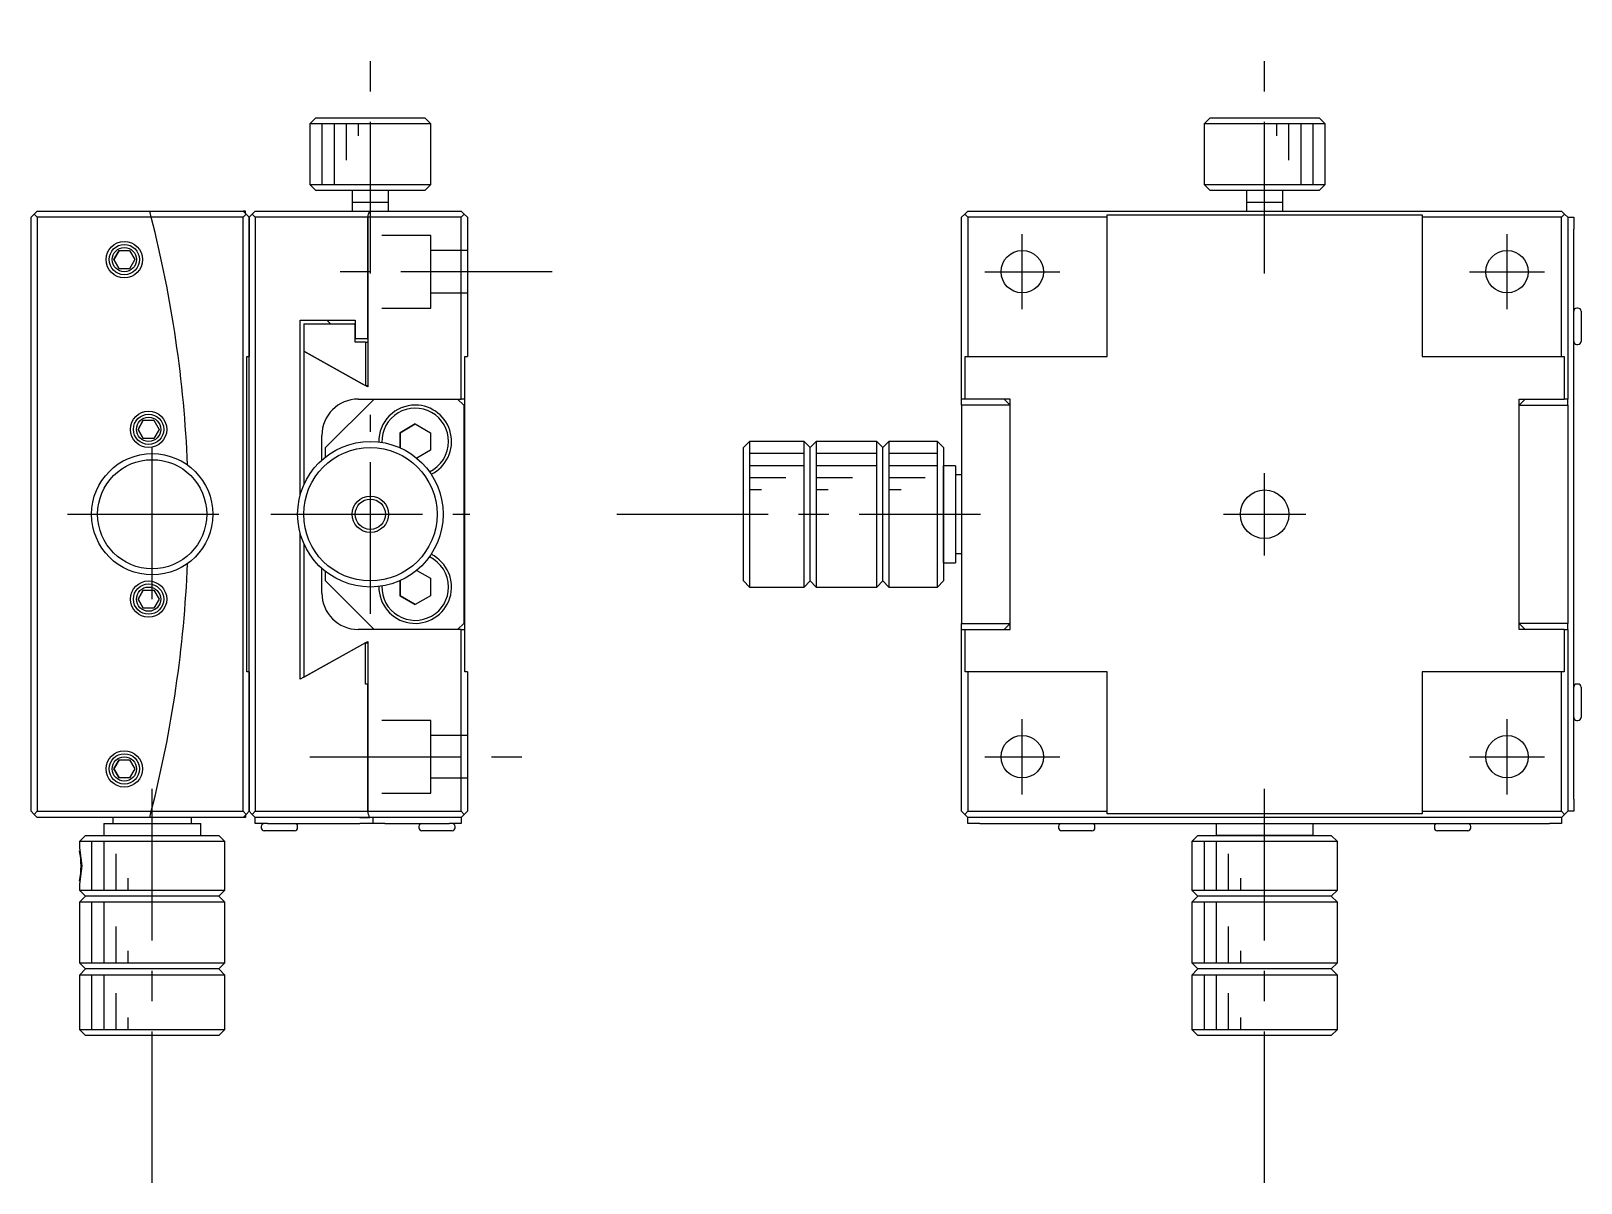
# Model space of a CAD drawing. Extents: x 88 to 370, y 0 to 220.
# Drawn here: x 242.6 to 370.4, y 76 to 171 of the extents above; entities that cross this region are included whole.
import ezdxf

# ---------------------------------------------------------------- set-up
doc = ezdxf.new("R2010")
doc.units = 0
doc.header["$LTSCALE"] = 10
doc.linetypes.add('CENTER', pattern=[2, 1.25, -0.25, 0.25, -0.25])
doc.linetypes.add('DASHED', pattern=[3.5, 2, -1.5])
doc.layers.get('0').update_dxf_attribs({"linetype": 'CONTINUOUS'})
doc.layers.add('CENTER', color=1, linetype='CENTER')

msp = doc.modelspace()

# ---------------------------------------------------------------- linework, layer by layer
at = {"color": 7, "linetype": 'CONTINUOUS'}
for p, q in [((266.059966, 163.822303), (265.559966, 163.322303)), ((266.059966, 163.822303), (275.059966, 163.822303)), ((266.059966, 163.822303), (275.059966, 163.822303)), ((275.559966, 163.322303), (275.059966, 163.822303)), ((339.843248, 163.822303), (339.343248, 163.322303)), ((339.843248, 163.822303), (344.343248, 163.822303)), ((344.343248, 163.822303), (348.843248, 163.822303)), ((349.343248, 163.322303), (348.843248, 163.822303)), ((265.559966, 163.322303), (265.559966, 158.322303)), ((275.559966, 163.322303), (265.559966, 163.322303)), ((275.559966, 158.322303), (275.559966, 163.322303)), ((344.343248, 163.322303), (339.343248, 163.322303)), ((339.343248, 163.322303), (339.343248, 158.322303)), ((349.343248, 163.322303), (344.343248, 163.322303)), ((349.343248, 158.322303), (349.343248, 163.322303)), ((265.559966, 158.322303), (266.059966, 157.822303)), ((265.559966, 158.322303), (275.559966, 158.322303)), ((275.059966, 157.822303), (266.059966, 157.822303)), ((269.059966, 157.822303), (269.059966, 156.822303)), ((272.059966, 156.822303), (272.059966, 157.822303)), ((275.059966, 157.822303), (275.559966, 158.322303)), ((339.343248, 158.322303), (349.343248, 158.322303)), ((339.343248, 158.322303), (339.843248, 157.822303)), ((348.843248, 157.822303), (339.843248, 157.822303)), ((342.843248, 157.822303), (342.843248, 156.822303)), ((345.843248, 156.822303), (345.843248, 157.822303)), ((348.843248, 157.822303), (349.343248, 158.322303)), ((242.809966, 155.870935), (243.059966, 156.120935)), ((243.059966, 156.120935), (252.351407, 156.120935)), ((252.351407, 156.120935), (260.059966, 156.120935)), ((260.259966, 156.120935), (260.059966, 156.120935)), ((260.059966, 156.120935), (260.309966, 155.870935)), ((260.259966, 155.920935), (260.259966, 156.120935)), ((260.809966, 155.870935), (261.059966, 156.120935)), ((261.059966, 156.120935), (270.480507, 156.120935)), ((269.062017, 156.822303), (269.059961, 156.822303)), ((269.059966, 156.827303), (269.059966, 156.822303)), ((269.059966, 156.822303), (269.059966, 156.817303)), ((269.059966, 156.822303), (269.059966, 156.120954)), ((269.449101, 156.822303), (269.062017, 156.822303)), ((270.559966, 156.822303), (269.449101, 156.822303)), ((270.480507, 156.120935), (278.059966, 156.120935)), ((272.059972, 156.822303), (270.559966, 156.822303)), ((272.059966, 156.822303), (272.059966, 156.827303)), ((272.059966, 156.817303), (272.059966, 156.822303)), ((272.059966, 156.120954), (272.059966, 156.822303)), ((278.059966, 156.120935), (278.309966, 155.870935)), ((319.843248, 156.120935), (319.593248, 155.870935)), ((319.843248, 156.120935), (368.843248, 156.120935)), ((345.843253, 156.822303), (342.843243, 156.822303)), ((342.843248, 156.827303), (342.843248, 156.822303)), ((342.843248, 156.822303), (342.843248, 156.120935)), ((342.843248, 156.822303), (342.843248, 156.817303)), ((345.843248, 156.822303), (345.843248, 156.827303)), ((345.843248, 156.120935), (345.843248, 156.822303)), ((345.843248, 156.817303), (345.843248, 156.822303)), ((369.093248, 155.870935), (368.843248, 156.120935)), ((242.559966, 155.620935), (242.809966, 155.870935)), ((242.559966, 106.620935), (242.559966, 155.620935)), ((243.059966, 155.620935), (242.809966, 155.870935)), ((243.059966, 155.620935), (243.059966, 106.620935)), ((252.480507, 155.620935), (243.059966, 155.620935)), ((260.059966, 155.620935), (252.480507, 155.620935)), ((260.309966, 155.870935), (260.059966, 155.620935)), ((260.059966, 106.620935), (260.059966, 155.620935)), ((260.559966, 155.620935), (260.309966, 155.870935)), ((260.559966, 155.620935), (260.809966, 155.870935)), ((260.559966, 155.620935), (260.559966, 144.120935)), ((260.559966, 144.120935), (260.559966, 155.620935)), ((261.059966, 155.620935), (260.809966, 155.870935)), ((270.351407, 155.620935), (261.059966, 155.620935)), ((261.059966, 155.620935), (261.059966, 106.620935)), ((270.351407, 145.620935), (270.351407, 155.620935)), ((270.351407, 155.620935), (270.351407, 145.620935)), ((278.059966, 155.620935), (270.351407, 155.620935)), ((278.309966, 155.870935), (278.059966, 155.620935)), ((278.059966, 140.620935), (278.059966, 155.620935)), ((278.309966, 155.870935), (278.559966, 155.620935)), ((278.559966, 155.620935), (278.559966, 144.120935)), ((319.593248, 155.870935), (319.343248, 155.620935)), ((319.343248, 140.620935), (319.343248, 155.620935)), ((319.593248, 155.870935), (319.843248, 155.620935)), ((319.843248, 155.620935), (319.843248, 144.120935)), ((331.343248, 155.620935), (319.843248, 155.620935)), ((331.343248, 155.820935), (357.343248, 155.820935)), ((331.343248, 155.620935), (331.343248, 155.820935)), ((331.343248, 144.120935), (331.343248, 155.620935)), ((357.343248, 155.820935), (357.343248, 155.620935)), ((357.343248, 155.620935), (357.343248, 144.120935)), ((368.843248, 155.620935), (357.343248, 155.620935)), ((368.843248, 155.620935), (369.093248, 155.870935)), ((368.843248, 144.120935), (368.843248, 155.620935)), ((369.343248, 155.620935), (369.093248, 155.870935)), ((369.343248, 155.620935), (369.843248, 155.620935)), ((369.343248, 155.620935), (369.343248, 140.620935)), ((369.843248, 155.620935), (369.843248, 154.620935)), ((369.843248, 147.420935), (369.843248, 154.620935)), ((249.393941, 152.120935), (249.826954, 152.870935)), ((249.826954, 152.870935), (249.393941, 152.120935)), ((249.826954, 152.870935), (250.692979, 152.870935)), ((250.692979, 152.870935), (251.125992, 152.120935)), ((249.826954, 151.370935), (249.393941, 152.120935)), ((249.393941, 152.120935), (249.826954, 151.370935)), ((250.692979, 151.370935), (249.826954, 151.370935)), ((251.125992, 152.120935), (250.692979, 151.370935)), ((264.759523, 132.655489), (264.759523, 147.120935)), ((264.759523, 147.120935), (269.317552, 147.120935)), ((266.961335, 147.120935), (267.009966, 147.072303)), ((267.009966, 147.072303), (267.259966, 146.822303)), ((269.317552, 147.120935), (269.317552, 146.822303)), ((369.843248, 145.820935), (369.843248, 147.420935)), ((370.193248, 148.120935), (370.093248, 148.120935)), ((370.443248, 147.870935), (370.443248, 145.370935)), ((370.443248, 147.370935), (370.443248, 146.745935)), ((265.070795, 146.822303), (269.317552, 146.822303)), ((265.070795, 146.822303), (265.070795, 144.57132)), ((269.259966, 146.822303), (269.317552, 146.879889)), ((269.317552, 145.620935), (269.317552, 146.822303)), ((269.317552, 146.822303), (269.317552, 145.620935)), ((369.843248, 116.420935), (369.843248, 145.820935)), ((370.443248, 146.745935), (370.443248, 146.495935)), ((370.443248, 146.495935), (370.443248, 145.870935)), ((265.070795, 144.57132), (269.891529, 141.883699)), ((265.070795, 144.57132), (265.070795, 133.543535)), ((269.891529, 141.883699), (265.070795, 144.57132)), ((269.317552, 145.322303), (269.317552, 145.620935)), ((269.317552, 145.620935), (270.351407, 145.620935)), ((270.144693, 145.322303), (269.317552, 145.322303)), ((270.144693, 145.322303), (270.144693, 141.742303)), ((270.144693, 145.322303), (270.351407, 145.322303)), ((270.351407, 145.620935), (270.351407, 141.626833)), ((370.093248, 145.120935), (370.193248, 145.120935)), ((260.359966, 144.120935), (260.559966, 144.120935)), ((260.359966, 118.120935), (260.359966, 144.120935)), ((260.559966, 118.120935), (260.559966, 144.120935)), ((278.359966, 144.120935), (278.559966, 144.120935)), ((278.359966, 140.620935), (278.359966, 144.120935)), ((319.643248, 144.120935), (319.843248, 144.120935)), ((319.643248, 140.620935), (319.643248, 144.120935)), ((319.843248, 144.120935), (331.343248, 144.120935)), ((357.343248, 144.120935), (368.843248, 144.120935)), ((368.843248, 144.120935), (369.043248, 144.120935)), ((369.043248, 144.120935), (369.043248, 140.620935)), ((269.891529, 141.883699), (270.144693, 141.742303)), ((270.184208, 141.720232), (269.891529, 141.883699)), ((270.144693, 141.742303), (270.351407, 141.742303)), ((270.351407, 141.626833), (270.184208, 141.720232)), ((270.859966, 140.620935), (266.859966, 136.620935)), ((269.559966, 140.620935), (270.859966, 140.620935)), ((270.859966, 140.620935), (277.759966, 140.620935)), ((270.859966, 140.620935), (277.759966, 140.620935)), ((278.259966, 140.120935), (277.759966, 140.620935)), ((277.759966, 140.620935), (278.059966, 140.620935)), ((278.359966, 140.620935), (278.059966, 140.620935)), ((278.259966, 140.120935), (278.259966, 122.120935)), ((278.359966, 121.620935), (278.359966, 140.620935)), ((319.343248, 140.120935), (319.343248, 140.620935)), ((319.643248, 140.620935), (319.343248, 140.620935)), ((319.343248, 140.120935), (319.343248, 122.120935)), ((323.343248, 140.120935), (319.343248, 140.120935)), ((323.343248, 140.620935), (319.643248, 140.620935)), ((323.343248, 140.120935), (322.843248, 140.620935)), ((323.343248, 138.370935), (323.343248, 140.620935)), ((365.343248, 140.120935), (365.843248, 140.620935)), ((365.343248, 140.620935), (369.043248, 140.620935)), ((365.343248, 138.370935), (365.343248, 140.620935)), ((365.343248, 140.120935), (369.343248, 140.120935)), ((369.343248, 140.620935), (369.043248, 140.620935)), ((369.343248, 140.120935), (369.343248, 140.620935)), ((369.343248, 140.120935), (369.343248, 122.120935)), ((251.393941, 138.120935), (251.826954, 138.870935)), ((251.826954, 138.870935), (251.393941, 138.120935)), ((251.826954, 137.370935), (251.393941, 138.120935)), ((251.393941, 138.120935), (251.826954, 137.370935)), ((251.826954, 138.870935), (252.692979, 138.870935)), ((252.692979, 138.870935), (253.125992, 138.120935)), ((253.125992, 138.120935), (252.692979, 137.370935)), ((273.009966, 137.842623), (274.259966, 138.564311)), ((274.259966, 138.564311), (273.009966, 137.842623)), ((274.259966, 138.564311), (275.509966, 137.842623)), ((323.343248, 135.870935), (323.343248, 138.370935)), ((365.343248, 135.870935), (365.343248, 138.370935)), ((252.692979, 137.370935), (251.826954, 137.370935)), ((266.559966, 135.593071), (266.559966, 137.620935)), ((273.009966, 136.597932), (273.009966, 137.842623)), ((273.009966, 137.842623), (273.009966, 136.597932)), ((275.509966, 137.842623), (275.509966, 136.399247)), ((301.843248, 137.120935), (301.343248, 136.620935)), ((301.843248, 137.120935), (301.843248, 131.120935)), ((306.343248, 137.120935), (301.843248, 137.120935)), ((306.343248, 131.120935), (306.343248, 137.120935)), ((306.843248, 136.620935), (306.343248, 137.120935)), ((307.343248, 137.120935), (306.843248, 136.620935)), ((307.343248, 137.120935), (307.343248, 125.120935)), ((312.343248, 137.120935), (307.343248, 137.120935)), ((312.343248, 131.120935), (312.343248, 137.120935)), ((312.843248, 136.620935), (312.343248, 137.120935)), ((313.343248, 137.120935), (312.843248, 136.620935)), ((313.343248, 137.120935), (313.343248, 125.120935)), ((317.343248, 137.120935), (313.343248, 137.120935)), ((317.343248, 125.120935), (317.343248, 137.120935)), ((317.843248, 136.620935), (317.343248, 137.120935)), ((266.859966, 135.844281), (266.859966, 136.620935)), ((275.509966, 136.399247), (274.380628, 135.747223)), ((301.343248, 131.120935), (301.343248, 136.620935)), ((306.843248, 131.120935), (306.843248, 136.620935)), ((312.843248, 131.120935), (312.843248, 136.620935)), ((317.843248, 136.620935), (317.843248, 125.620935)), ((317.843248, 136.620935), (317.843248, 135.120935)), ((323.343248, 126.370935), (323.343248, 135.870935)), ((365.343248, 126.370935), (365.343248, 135.870935)), ((317.843248, 135.120935), (317.843248, 133.120935)), ((317.843248, 131.120935), (317.843248, 135.120935)), ((318.843248, 135.120935), (317.843248, 135.120935)), ((318.843248, 135.120935), (318.843248, 127.120935)), ((318.843248, 135.120935), (318.843248, 134.370935)), ((319.343248, 134.370935), (318.843248, 134.370935)), ((301.343248, 125.620935), (301.343248, 131.120935)), ((301.843248, 131.120935), (301.843248, 125.120935)), ((306.343248, 125.120935), (306.343248, 131.120935)), ((306.843248, 125.620935), (306.843248, 131.120935)), ((312.343248, 125.120935), (312.343248, 131.120935)), ((312.843248, 125.620935), (312.843248, 131.120935)), ((317.843248, 127.120935), (317.843248, 131.120935)), ((264.759523, 117.506833), (264.759523, 129.586381)), ((265.070795, 128.698335), (265.070795, 117.68055)), ((317.843248, 129.120935), (317.843248, 127.120935)), ((266.559966, 124.620935), (266.559966, 126.648799)), ((317.843248, 127.120935), (317.843248, 125.620935)), ((317.843248, 127.120935), (318.843248, 127.120935)), ((318.843248, 127.870935), (318.843248, 127.120935)), ((318.843248, 127.870935), (319.343248, 127.870935)), ((266.859966, 125.620935), (266.859966, 126.397589)), ((266.859966, 125.620935), (270.859966, 121.620935)), ((273.009966, 124.399247), (273.009966, 125.643938)), ((273.009966, 125.643938), (273.009966, 124.399247)), ((274.380628, 126.494647), (275.509966, 125.842623)), ((275.509966, 125.842623), (275.509966, 124.399247)), ((301.343248, 125.620935), (301.843248, 125.120935)), ((306.343248, 125.120935), (306.843248, 125.620935)), ((306.843248, 125.620935), (307.343248, 125.120935)), ((312.343248, 125.120935), (312.843248, 125.620935)), ((312.843248, 125.620935), (313.343248, 125.120935)), ((317.343248, 125.120935), (317.843248, 125.620935)), ((323.343248, 123.870935), (323.343248, 126.370935)), ((365.343248, 123.870935), (365.343248, 126.370935)), ((251.393941, 124.120935), (251.826954, 124.870935)), ((251.826954, 124.870935), (251.393941, 124.120935)), ((251.826954, 123.370935), (251.393941, 124.120935)), ((251.393941, 124.120935), (251.826954, 123.370935)), ((251.826954, 124.870935), (252.692979, 124.870935)), ((252.692979, 124.870935), (253.125992, 124.120935)), ((253.125992, 124.120935), (252.692979, 123.370935)), ((274.259966, 123.677559), (273.009966, 124.399247)), ((273.009966, 124.399247), (274.259966, 123.677559)), ((275.509966, 124.399247), (274.259966, 123.677559)), ((301.843248, 125.120935), (306.343248, 125.120935)), ((307.343248, 125.120935), (312.343248, 125.120935)), ((313.343248, 125.120935), (317.343248, 125.120935)), ((252.692979, 123.370935), (251.826954, 123.370935)), ((323.343248, 121.620935), (323.343248, 123.870935)), ((365.343248, 121.620935), (365.343248, 123.870935)), ((270.859966, 121.620935), (269.559966, 121.620935)), ((277.759966, 121.620935), (270.859966, 121.620935)), ((277.759966, 121.620935), (270.859966, 121.620935)), ((277.759966, 121.620935), (278.259966, 122.120935)), ((278.059966, 121.620935), (277.759966, 121.620935)), ((278.059966, 106.620935), (278.059966, 121.620935)), ((278.059966, 121.620935), (278.359966, 121.620935)), ((278.359966, 118.120935), (278.359966, 121.620935)), ((319.343248, 122.120935), (323.343248, 122.120935)), ((319.343248, 121.620935), (319.343248, 122.120935)), ((319.343248, 121.620935), (319.643248, 121.620935)), ((319.343248, 106.620935), (319.343248, 121.620935)), ((319.643248, 118.120935), (319.643248, 121.620935)), ((319.643248, 121.620935), (323.343248, 121.620935)), ((322.843248, 121.620935), (323.343248, 122.120935)), ((365.843248, 121.620935), (365.343248, 122.120935)), ((369.343248, 122.120935), (365.343248, 122.120935)), ((369.043248, 121.620935), (365.343248, 121.620935)), ((369.043248, 121.620935), (369.043248, 118.120935)), ((369.043248, 121.620935), (369.343248, 121.620935)), ((369.343248, 121.620935), (369.343248, 122.120935)), ((369.343248, 121.620935), (369.343248, 106.620935)), ((265.070795, 117.68055), (270.18375, 120.531382)), ((270.144693, 120.509055), (265.083121, 117.686898)), ((270.144693, 117.120935), (270.144693, 120.509055)), ((270.144693, 120.509055), (270.351407, 120.509055)), ((270.18375, 120.531382), (270.351407, 120.625037)), ((270.351407, 120.625037), (270.351407, 117.120935)), ((260.559966, 118.120935), (260.359966, 118.120935)), ((260.559966, 118.120935), (260.559966, 106.620935)), ((260.559966, 106.620935), (260.559966, 118.120935)), ((265.083121, 117.686898), (264.759523, 117.506833)), ((278.559966, 118.120935), (278.359966, 118.120935)), ((278.559966, 118.120935), (278.559966, 106.620935)), ((319.843248, 118.120935), (319.643248, 118.120935)), ((319.843248, 118.120935), (319.843248, 106.620935)), ((331.343248, 118.120935), (319.843248, 118.120935)), ((331.343248, 106.620935), (331.343248, 118.120935)), ((357.343248, 118.120935), (357.343248, 106.620935)), ((368.843248, 118.120935), (357.343248, 118.120935)), ((368.843248, 106.620935), (368.843248, 118.120935)), ((369.043248, 118.120935), (368.843248, 118.120935)), ((270.351407, 117.120935), (270.144693, 117.120935)), ((270.351407, 106.620935), (270.351407, 117.120935)), ((270.351407, 117.120935), (270.351407, 106.620935)), ((369.843248, 114.820935), (369.843248, 116.420935)), ((370.193248, 117.120935), (370.093248, 117.120935)), ((370.443248, 116.870935), (370.443248, 114.370935)), ((370.443248, 116.370935), (370.443248, 115.745935)), ((370.443248, 115.745935), (370.443248, 115.495935)), ((370.443248, 115.495935), (370.443248, 114.870935)), ((369.843248, 107.620935), (369.843248, 114.820935)), ((370.093248, 114.120935), (370.193248, 114.120935)), ((249.393941, 110.120935), (249.826954, 110.870935)), ((249.826954, 110.870935), (249.393941, 110.120935)), ((249.826954, 109.370935), (249.393941, 110.120935)), ((249.393941, 110.120935), (249.826954, 109.370935)), ((249.826954, 110.870935), (250.692979, 110.870935)), ((250.692979, 110.870935), (251.125992, 110.120935)), ((251.125992, 110.120935), (250.692979, 109.370935)), ((250.692979, 109.370935), (249.826954, 109.370935)), ((369.843248, 107.620935), (369.843248, 106.620935)), ((242.559966, 106.620935), (242.809966, 106.370935)), ((242.809966, 106.370935), (243.059966, 106.620935)), ((243.059966, 106.120935), (242.809966, 106.370935)), ((243.059966, 106.620935), (252.480507, 106.620935)), ((252.480507, 106.620935), (260.059966, 106.620935)), ((260.059966, 106.620935), (260.309966, 106.370935)), ((260.309966, 106.370935), (260.059966, 106.120935)), ((260.259966, 106.320935), (260.259966, 106.120935)), ((260.309966, 106.370935), (260.559966, 106.620935)), ((260.809966, 106.370935), (260.559966, 106.620935)), ((260.809966, 106.370935), (261.059966, 106.620935)), ((261.059966, 106.120935), (260.809966, 106.370935)), ((261.059966, 106.620935), (270.351407, 106.620935)), ((270.351407, 106.620935), (278.059966, 106.620935)), ((278.059966, 106.620935), (278.309966, 106.370935)), ((278.309966, 106.370935), (278.059966, 106.120935)), ((278.559966, 106.620935), (278.309966, 106.370935)), ((319.343248, 106.620935), (319.593248, 106.370935)), ((319.843248, 106.620935), (319.593248, 106.370935)), ((319.593248, 106.370935), (319.843248, 106.120935)), ((319.843248, 106.620935), (331.343248, 106.620935)), ((331.343248, 106.420935), (331.343248, 106.620935)), ((357.343248, 106.420935), (331.343248, 106.420935)), ((357.343248, 106.620935), (368.843248, 106.620935)), ((357.343248, 106.620935), (357.343248, 106.420935)), ((369.093248, 106.370935), (368.843248, 106.620935)), ((368.843248, 106.120935), (369.093248, 106.370935)), ((369.093248, 106.370935), (369.343248, 106.620935)), ((369.843248, 106.620935), (369.343248, 106.620935)), ((252.351407, 106.120935), (243.059966, 106.120935)), ((248.559966, 105.620935), (256.559966, 105.620935)), ((248.559966, 105.620935), (248.559966, 104.620935)), ((249.309966, 106.120935), (249.309966, 105.620935)), ((260.059966, 106.120935), (252.351407, 106.120935)), ((255.809966, 105.620935), (255.809966, 106.120935)), ((256.559966, 104.620935), (256.559966, 105.620935)), ((260.259966, 106.120935), (260.059966, 106.120935)), ((261.059966, 105.620935), (261.059966, 106.120935)), ((262.059966, 106.120935), (261.059966, 106.120935)), ((262.059966, 105.620935), (261.059966, 105.620935)), ((261.559966, 105.370935), (261.559966, 105.270935)), ((263.059966, 105.020935), (261.809966, 105.020935)), ((269.700652, 106.120935), (262.059966, 106.120935)), ((269.700652, 106.120935), (262.059966, 106.120935)), ((262.059966, 105.620935), (262.259966, 105.620935)), ((262.259966, 105.620935), (263.859966, 105.620935)), ((262.934966, 105.020935), (262.309966, 105.020935)), ((263.184966, 105.020935), (262.934966, 105.020935)), ((264.309966, 105.020935), (263.059966, 105.020935)), ((263.809966, 105.020935), (263.184966, 105.020935)), ((263.859966, 105.620935), (269.700652, 105.620935)), ((264.559966, 105.270935), (264.559966, 105.370935)), ((269.700652, 106.120935), (270.480507, 106.120935)), ((270.480507, 106.120935), (269.700652, 106.120935)), ((270.671475, 105.620935), (269.700652, 105.620935)), ((271.759504, 106.120935), (270.480507, 106.120935)), ((270.759504, 105.620935), (270.671475, 105.620935)), ((270.759504, 106.120935), (270.759504, 105.620935)), ((271.759504, 105.620935), (270.759504, 105.620935)), ((277.059966, 106.120935), (271.759504, 106.120935)), ((277.059966, 106.120935), (271.759504, 106.120935)), ((271.759504, 105.620935), (275.259966, 105.620935)), ((274.559966, 105.370935), (274.559966, 105.270935)), ((276.059966, 105.020935), (274.809966, 105.020935)), ((275.259966, 105.620935), (276.859966, 105.620935)), ((275.934966, 105.020935), (275.309966, 105.020935)), ((276.184966, 105.020935), (275.934966, 105.020935)), ((277.309966, 105.020935), (276.059966, 105.020935)), ((276.809966, 105.020935), (276.184966, 105.020935)), ((276.859966, 105.620935), (277.059966, 105.620935)), ((278.059966, 106.120935), (277.059966, 106.120935)), ((278.059966, 105.620935), (277.059966, 105.620935)), ((277.559966, 105.270935), (277.559966, 105.370935)), ((278.059966, 106.120935), (278.059966, 105.620935)), ((319.843248, 105.620935), (319.843248, 106.120935)), ((320.843248, 106.120935), (319.843248, 106.120935)), ((320.843248, 105.620935), (319.843248, 105.620935)), ((367.843248, 106.120935), (320.843248, 106.120935)), ((367.843248, 106.120935), (320.843248, 106.120935)), ((320.843248, 105.620935), (328.043248, 105.620935)), ((327.343248, 105.370935), (327.343248, 105.270935)), ((330.093248, 105.020935), (327.593248, 105.020935)), ((328.043248, 105.620935), (329.643248, 105.620935)), ((328.718248, 105.020935), (328.093248, 105.020935)), ((328.968248, 105.020935), (328.718248, 105.020935)), ((329.593248, 105.020935), (328.968248, 105.020935)), ((329.643248, 105.620935), (359.043248, 105.620935)), ((330.343248, 105.270935), (330.343248, 105.370935)), ((340.343248, 105.620935), (340.343248, 104.620935)), ((348.343248, 104.620935), (348.343248, 105.620935)), ((358.343248, 105.370935), (358.343248, 105.270935)), ((361.093248, 105.020935), (358.593248, 105.020935)), ((359.043248, 105.620935), (360.643248, 105.620935)), ((359.718248, 105.020935), (359.093248, 105.020935)), ((359.968248, 105.020935), (359.718248, 105.020935)), ((360.593248, 105.020935), (359.968248, 105.020935)), ((360.643248, 105.620935), (367.843248, 105.620935)), ((361.343248, 105.270935), (361.343248, 105.370935)), ((368.843248, 106.120935), (367.843248, 106.120935)), ((368.843248, 105.620935), (367.843248, 105.620935)), ((368.843248, 106.120935), (368.843248, 105.620935)), ((247.059966, 104.620935), (246.559966, 104.120935)), ((258.559966, 104.120935), (246.559966, 104.120935)), ((246.559966, 104.120935), (246.559966, 103.62093)), ((247.059966, 104.620935), (258.059966, 104.620935)), ((258.559966, 104.120935), (258.059966, 104.620935)), ((258.559966, 100.120935), (258.559966, 104.120935)), ((338.843248, 104.620935), (338.343248, 104.120935)), ((350.343248, 104.120935), (338.343248, 104.120935)), ((338.343248, 104.120935), (338.343248, 100.120935)), ((338.843248, 104.620935), (349.843248, 104.620935)), ((338.843248, 104.620935), (340.343248, 104.620935)), ((340.343248, 104.620935), (342.343248, 104.620935)), ((344.343248, 104.620935), (340.343248, 104.620935)), ((348.343248, 104.620935), (344.343248, 104.620935)), ((346.343248, 104.620935), (348.343248, 104.620935)), ((348.343248, 104.620935), (349.843248, 104.620935)), ((350.343248, 104.120935), (349.843248, 104.620935)), ((350.343248, 100.120935), (350.343248, 104.120935)), ((246.559966, 103.370935), (246.560069, 103.370443)), ((246.559966, 100.62094), (246.559966, 100.120935)), ((246.559966, 100.120935), (258.559966, 100.120935)), ((246.559966, 100.120935), (247.059966, 99.620935)), ((258.059966, 99.620935), (258.559966, 100.120935)), ((338.343248, 100.120935), (350.343248, 100.120935)), ((338.343248, 100.120935), (338.843248, 99.620935)), ((349.843248, 99.620935), (350.343248, 100.120935)), ((247.059966, 99.620935), (246.559966, 99.120935)), ((258.559966, 99.120935), (246.559966, 99.120935)), ((246.559966, 99.120935), (246.559966, 94.120935)), ((258.059966, 99.620935), (247.059966, 99.620935)), ((258.559966, 99.120935), (258.059966, 99.620935)), ((258.559966, 94.120935), (258.559966, 99.120935)), ((338.843248, 99.620935), (338.343248, 99.120935)), ((344.343248, 99.120935), (338.343248, 99.120935)), ((338.343248, 99.120935), (338.343248, 94.120935)), ((344.343248, 99.620935), (338.843248, 99.620935)), ((349.843248, 99.620935), (344.343248, 99.620935)), ((350.343248, 99.120935), (344.343248, 99.120935)), ((350.343248, 99.120935), (349.843248, 99.620935)), ((350.343248, 94.120935), (350.343248, 99.120935)), ((246.559966, 94.120935), (258.559966, 94.120935)), ((246.559966, 94.120935), (247.059966, 93.620935)), ((247.059966, 93.620935), (246.559966, 93.120935)), ((258.059966, 93.620935), (247.059966, 93.620935)), ((258.059966, 93.620935), (258.559966, 94.120935)), ((258.559966, 93.120935), (258.059966, 93.620935)), ((338.343248, 94.120935), (350.343248, 94.120935)), ((338.343248, 94.120935), (338.843248, 93.620935)), ((338.843248, 93.620935), (338.343248, 93.120935)), ((344.343248, 93.620935), (338.843248, 93.620935)), ((349.843248, 93.620935), (344.343248, 93.620935)), ((349.843248, 93.620935), (350.343248, 94.120935)), ((350.343248, 93.120935), (349.843248, 93.620935)), ((258.559966, 93.120935), (246.559966, 93.120935)), ((246.559966, 93.120935), (246.559966, 88.620935)), ((258.559966, 88.620935), (258.559966, 93.120935)), ((344.343248, 93.120935), (338.343248, 93.120935)), ((338.343248, 93.120935), (338.343248, 88.620935)), ((350.343248, 93.120935), (344.343248, 93.120935)), ((350.343248, 88.620935), (350.343248, 93.120935)), ((246.559966, 88.620935), (258.559966, 88.620935)), ((246.559966, 88.620935), (247.059966, 88.120935)), ((258.059966, 88.120935), (258.559966, 88.620935)), ((338.343248, 88.620935), (344.343248, 88.620935)), ((338.343248, 88.620935), (338.843248, 88.120935)), ((344.343248, 88.620935), (350.343248, 88.620935)), ((349.843248, 88.120935), (350.343248, 88.620935)), ((258.059966, 88.120935), (247.059966, 88.120935)), ((344.343248, 88.120935), (338.843248, 88.120935)), ((349.843248, 88.120935), (344.343248, 88.120935))]:
    msp.add_line(p, q, dxfattribs=at)
at = {"color": 3, "linetype": 'CONTINUOUS'}
for p, q in [((266.559966, 163.322303), (266.559966, 158.322303)), ((267.559966, 163.322303), (267.559966, 158.322303)), ((268.559966, 163.322303), (268.559966, 160.322303)), ((269.559966, 163.322303), (269.559966, 162.322303)), ((345.343248, 162.322303), (345.343248, 163.322303)), ((346.343248, 160.322303), (346.343248, 163.322303)), ((347.343248, 158.322303), (347.343248, 163.322303)), ((348.343248, 158.322303), (348.343248, 163.322303)), ((306.343248, 136.120935), (301.843248, 136.120935)), ((312.343248, 136.120935), (307.343248, 136.120935)), ((317.343248, 136.120935), (313.343248, 136.120935)), ((306.343248, 135.120935), (301.843248, 135.120935)), ((312.343248, 135.120935), (307.343248, 135.120935)), ((317.343248, 135.120935), (313.343248, 135.120935)), ((304.843248, 134.120935), (301.843248, 134.120935)), ((302.843248, 133.120935), (301.843248, 133.120935)), ((310.343248, 134.120935), (307.343248, 134.120935)), ((308.343248, 133.120935), (307.343248, 133.120935)), ((316.343248, 134.120935), (313.343248, 134.120935)), ((314.343248, 133.120935), (313.343248, 133.120935)), ((246.559966, 103.62093), (246.75049, 102.120935)), ((247.559966, 104.120935), (247.559966, 100.120935)), ((248.559966, 104.120935), (248.559966, 100.120935)), ((339.343248, 104.120935), (339.343248, 100.120935)), ((340.343248, 104.120935), (340.343248, 100.120935)), ((249.559966, 103.120935), (249.559966, 100.120935)), ((341.343248, 103.120935), (341.343248, 100.120935)), ((246.75049, 102.120935), (246.559966, 100.62094)), ((250.559966, 101.120935), (250.559966, 100.120935)), ((342.343248, 101.120935), (342.343248, 100.120935)), ((247.559966, 99.120935), (247.559966, 94.120935)), ((248.559966, 99.120935), (248.559966, 94.120935)), ((339.343248, 99.120935), (339.343248, 94.120935)), ((340.343248, 99.120935), (340.343248, 94.120935)), ((249.559966, 97.120935), (249.559966, 94.120935)), ((341.343248, 97.120935), (341.343248, 94.120935)), ((250.559966, 95.120935), (250.559966, 94.120935)), ((342.343248, 95.120935), (342.343248, 94.120935)), ((247.559966, 93.120935), (247.559966, 88.620935)), ((248.559966, 93.120935), (248.559966, 88.620935)), ((339.343248, 93.120935), (339.343248, 88.620935)), ((340.343248, 93.120935), (340.343248, 88.620935)), ((249.559966, 91.620935), (249.559966, 88.620935)), ((341.343248, 91.620935), (341.343248, 88.620935)), ((250.559966, 89.620935), (250.559966, 88.620935)), ((342.343248, 89.620935), (342.343248, 88.620935))]:
    msp.add_line(p, q, dxfattribs=at)
at = {"color": 3, "linetype": 'DASHED'}
for p, q in [((275.559966, 154.120935), (271.518709, 154.120935)), ((275.559966, 151.120935), (275.559966, 154.120935)), ((278.559966, 152.870935), (275.559966, 152.870935)), ((275.559966, 148.120935), (275.559966, 151.120935)), ((275.559966, 149.370935), (278.559966, 149.370935)), ((271.518703, 148.120935), (275.559966, 148.120935)), ((275.559966, 114.120935), (271.518709, 114.120935)), ((275.559966, 111.120935), (275.559966, 114.120935)), ((278.559966, 112.870935), (275.559966, 112.870935)), ((275.559966, 108.120935), (275.559966, 111.120935)), ((275.559966, 109.370935), (278.559966, 109.370935)), ((271.518703, 108.120935), (275.559966, 108.120935))]:
    msp.add_line(p, q, dxfattribs=at)
at = {"color": 3, "linetype": 'CONTINUOUS'}
for centre in [(250.259966, 152.120935), (252.259966, 138.120935), (270.559966, 131.120935), (252.259966, 124.120935), (250.259966, 110.120935)]:
    msp.add_circle(centre, 1.5, dxfattribs=at)
at = {"color": 7, "linetype": 'CONTINUOUS'}
for centre, radius in [((250.259966, 152.120935), 1.25), ((250.259966, 152.120935), 1), ((324.343248, 151.120935), 1.75), ((364.343248, 151.120935), 1.75), ((252.259966, 138.120935), 1.25), ((252.259966, 138.120935), 1), ((270.559966, 131.120935), 6), ((252.559966, 131.120935), 5), ((252.559966, 131.120935), 4.5), ((270.559966, 131.120935), 5.5), ((344.343248, 131.120935), 2), ((270.559966, 131.120935), 1.25), ((252.259966, 124.120935), 1.25), ((252.259966, 124.120935), 1), ((324.343248, 111.120935), 1.75), ((364.343248, 111.120935), 1.75), ((250.259966, 110.120935), 1.25), ((250.259966, 110.120935), 1)]:
    msp.add_circle(centre, radius, dxfattribs=at)
for centre, radius, start, end in [((156.559966, 131.120935), 99, 14.328131, 14.626994), ((156.559966, 131.120935), 99, 14.328131, 14.626994), ((174.559966, 180.620935), 99, 345.373006, 345.671869), ((174.559966, 180.620935), 99, 345.373006, 345.671869), ((156.559966, 131.120935), 99, 2.351039, 14.328131), ((156.559966, 131.120935), 99, 2.351039, 14.328131), ((370.093248, 147.870935), 0.25, 90, 180), ((370.193248, 147.870935), 0.25, 0, 90), ((370.093248, 145.370935), 0.25, 180, 270), ((370.193248, 145.370935), 0.25, 270, 0), ((269.559966, 137.620935), 3, 90, 180), ((274.259966, 137.120935), 3, 90, 180.783184), ((274.259966, 137.120935), 2.75, 0, 181.580597), ((274.259966, 137.120935), 3, 295.895313, 90), ((274.259966, 137.120935), 2.75, 295.097901, 0), ((156.559966, 131.120935), 99, 345.671869, 357.648961), ((156.559966, 131.120935), 99, 345.671869, 357.648961), ((274.259966, 125.120935), 3, 179.216816, 64.104687), ((274.259966, 125.120935), 2.75, 0, 64.902099), ((269.559966, 124.620935), 3, 180, 270), ((274.259966, 125.120935), 2.75, 178.419403, 0), ((370.093248, 116.870935), 0.25, 90, 180), ((370.193248, 116.870935), 0.25, 0, 90), ((370.093248, 114.370935), 0.25, 180, 270), ((370.193248, 114.370935), 0.25, 270, 0), ((156.559966, 131.120935), 99, 345.373006, 345.671869), ((156.559966, 131.120935), 99, 345.373006, 345.671869), ((174.559966, 81.620935), 99, 14.328131, 14.626994), ((174.559966, 81.620935), 99, 14.328131, 14.626994), ((261.809966, 105.370935), 0.25, 90, 180), ((261.809966, 105.270935), 0.25, 180, 270), ((264.309966, 105.370935), 0.25, 0, 90), ((264.309966, 105.270935), 0.25, 270, 0), ((274.809966, 105.370935), 0.25, 90, 180), ((274.809966, 105.270935), 0.25, 180, 270), ((277.309966, 105.370935), 0.25, 0, 90), ((277.309966, 105.270935), 0.25, 270, 0), ((327.593248, 105.370935), 0.25, 90, 180), ((327.593248, 105.270935), 0.25, 180, 270), ((330.093248, 105.370935), 0.25, 0, 90), ((330.093248, 105.270935), 0.25, 270, 0), ((358.593248, 105.370935), 0.25, 90, 180), ((358.593248, 105.270935), 0.25, 180, 270), ((361.093248, 105.370935), 0.25, 0, 90), ((361.093248, 105.270935), 0.25, 270, 0), ((240.691425, 102.120935), 6.00019, 347.975687, 12.024313)]:
    msp.add_arc(centre, radius, start, end, dxfattribs=at)
at = {"layer": 'CENTER', "color": 1, "linetype": 'CENTER'}
for p, q in [((270.559966, 150.971619), (270.559966, 170.971619)), ((344.343248, 150.971619), (344.343248, 170.971619)), ((324.343248, 148.020935), (324.343248, 154.220935)), ((364.343248, 148.020935), (364.343248, 154.220935)), ((285.559966, 151.120935), (265.559966, 151.120935)), ((321.243248, 151.120935), (327.443248, 151.120935)), ((361.243248, 151.120935), (367.443248, 151.120935)), ((252.559966, 124.120935), (252.559966, 138.120935)), ((270.559966, 122.920935), (270.559966, 139.320935)), ((344.343248, 127.720935), (344.343248, 134.520935)), ((245.559966, 131.120935), (259.559966, 131.120935)), ((262.359966, 131.120935), (278.759966, 131.120935)), ((290.893248, 131.120935), (320.893248, 131.120935)), ((340.943248, 131.120935), (347.743248, 131.120935)), ((324.343248, 108.020935), (324.343248, 114.220935)), ((364.343248, 108.020935), (364.343248, 114.220935)), ((252.559966, 75.971619), (252.559966, 110.971619)), ((265.559966, 111.120935), (285.559966, 111.120935)), ((321.243248, 111.120935), (327.443248, 111.120935)), ((344.343248, 75.971619), (344.343248, 110.971619)), ((361.243248, 111.120935), (367.443248, 111.120935))]:
    msp.add_line(p, q, dxfattribs=at)

doc.saveas('drawing.dxf')
